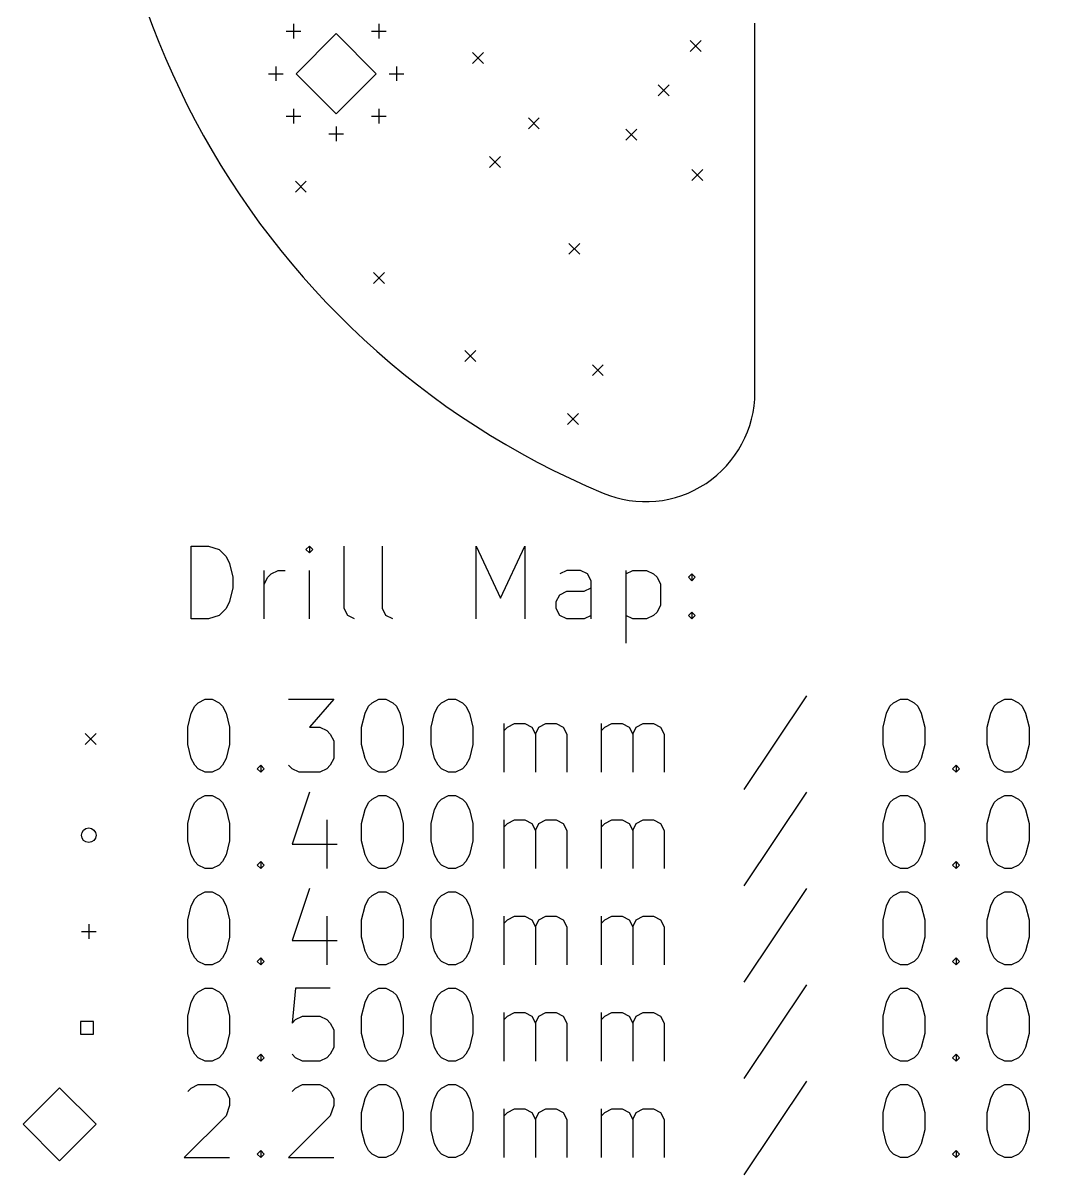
# Model space of a CAD drawing. Extents: x -2.1 to 52, y -17.2 to 45.
# Drawn here: x -2.1 to 25.84, y -16.93 to 14.64 of the extents above; entities that cross this region are included whole.
import ezdxf

# ---------------------------------------------------------------- set-up
doc = ezdxf.new("R2010")
doc.units = 0
doc.layers.add('BLACK', color=7, linetype='CONTINUOUS')

msp = doc.modelspace()

# ---------------------------------------------------------------- linework, layer by layer
at = {"layer": 'BLACK', "linetype": 'CONTINUOUS'}
for p, q in [((5.3118, 14.6167), (5.3118, 14.2167)), ((7.64525, 14.6167), (7.64525, 14.2167)), ((17.95, 4.52092), (17.95, 14.6382)), ((5.1118, 14.4167), (5.5118, 14.4167)), ((6.47853, 14.35), (5.37853, 13.25)), ((7.57853, 13.25), (6.47853, 14.35)), ((7.44525, 14.4167), (7.84525, 14.4167)), ((16.1783, 14.1553), (16.4783, 13.8553)), ((16.4783, 14.1553), (16.1783, 13.8553)), ((10.2147, 13.8332), (10.5147, 13.5332)), ((10.5147, 13.8332), (10.2147, 13.5332)), ((4.82853, 13.45), (4.82853, 13.05)), ((8.12853, 13.45), (8.12853, 13.05)), ((4.62853, 13.25), (5.02853, 13.25)), ((5.37853, 13.25), (6.47853, 12.15)), ((6.47853, 12.15), (7.57853, 13.25)), ((7.92853, 13.25), (8.32853, 13.25)), ((15.2966, 12.9418), (15.5966, 12.6418)), ((15.5966, 12.9418), (15.2966, 12.6418)), ((5.1118, 12.0833), (5.5118, 12.0833)), ((5.3118, 12.2833), (5.3118, 11.8833)), ((7.44525, 12.0833), (7.84525, 12.0833)), ((7.64525, 12.2833), (7.64525, 11.8833)), ((11.7434, 12.0434), (12.0434, 11.7434)), ((12.0434, 12.0434), (11.7434, 11.7434)), ((6.47853, 11.8), (6.47853, 11.4)), ((14.4149, 11.7283), (14.7149, 11.4283)), ((14.7149, 11.7283), (14.4149, 11.4283)), ((6.27853, 11.6), (6.67853, 11.6)), ((10.6827, 10.9827), (10.9827, 10.6827)), ((10.9827, 10.9827), (10.6827, 10.6827)), ((16.2211, 10.6214), (16.5211, 10.3214)), ((16.5211, 10.6214), (16.2211, 10.3214)), ((5.36064, 10.3065), (5.66064, 10.0065)), ((5.66064, 10.3065), (5.36064, 10.0065)), ((12.85, 8.6), (13.15, 8.3)), ((13.15, 8.6), (12.85, 8.3)), ((7.50076, 7.80076), (7.80076, 7.50076)), ((7.80076, 7.80076), (7.50076, 7.50076)), ((10.0065, 5.66064), (10.3065, 5.36064)), ((10.3065, 5.66064), (10.0065, 5.36064)), ((13.4972, 5.27537), (13.7972, 4.97537)), ((13.7972, 5.27537), (13.4972, 4.97537)), ((12.8162, 3.93886), (13.1162, 3.63886)), ((13.1162, 3.93886), (12.8162, 3.63886)), ((2.50777, -1.69394), (2.50777, 0.30606)), ((2.50777, 0.30606), (2.98396, 0.30606)), ((2.98396, 0.30606), (3.26967, 0.21082)), ((3.26967, 0.21082), (3.46015, 0.02035)), ((3.46015, 0.02035), (3.55539, -0.17013)), ((5.74586, 0.30606), (5.65062, 0.21082)), ((5.65062, 0.21082), (5.74586, 0.11558)), ((5.8411, 0.21082), (5.74586, 0.30606)), ((5.74586, 0.30606), (5.74586, 0.11558)), ((5.74586, 0.11558), (5.8411, 0.21082)), ((6.69824, -1.40822), (6.69824, 0.30606)), ((7.74586, -1.40822), (7.74586, 0.30606)), ((10.3173, -1.69394), (10.3173, 0.30606)), ((10.3173, 0.30606), (10.984, -1.12251)), ((10.984, -1.12251), (11.6506, 0.30606)), ((11.6506, 0.30606), (11.6506, -1.69394)), ((3.55539, -0.17013), (3.65062, -0.55108)), ((3.65062, -0.55108), (3.65062, -0.8368)), ((4.50777, -1.69394), (4.50777, -0.36061)), ((4.50777, -0.74156), (4.60301, -0.55108)), ((4.60301, -0.55108), (4.69824, -0.45584)), ((4.69824, -0.45584), (4.88872, -0.36061)), ((4.88872, -0.36061), (5.0792, -0.36061)), ((5.74586, -1.69394), (5.74586, -0.36061)), ((12.7935, -0.36061), (12.603, -0.45584)), ((13.1744, -0.36061), (12.7935, -0.36061)), ((13.3649, -0.45584), (13.1744, -0.36061)), ((13.4601, -0.64632), (13.3649, -0.45584)), ((14.4125, -0.36061), (14.4125, -2.36061)), ((14.4125, -0.45584), (14.603, -0.36061)), ((14.603, -0.36061), (14.984, -0.36061)), ((14.984, -0.36061), (15.1744, -0.45584)), ((15.1744, -0.45584), (15.2697, -0.55108)), ((15.2697, -0.55108), (15.3649, -0.74156)), ((16.1268, -0.55108), (16.2221, -0.45584)), ((16.2221, -0.64632), (16.1268, -0.55108)), ((16.2221, -0.45584), (16.3173, -0.55108)), ((16.2221, -0.45584), (16.2221, -0.64632)), ((16.3173, -0.55108), (16.2221, -0.64632)), ((3.65062, -0.8368), (3.55539, -1.21775)), ((12.603, -1.02727), (12.7935, -0.93203)), ((12.7935, -0.93203), (13.2697, -0.93203)), ((13.2697, -0.93203), (13.4601, -0.8368)), ((13.4601, -1.69394), (13.4601, -0.64632)), ((15.3649, -0.74156), (15.3649, -1.31299)), ((3.55539, -1.21775), (3.46015, -1.40822)), ((12.5078, -1.21775), (12.603, -1.02727)), ((12.5078, -1.40822), (12.5078, -1.21775)), ((3.46015, -1.40822), (3.26967, -1.5987)), ((6.79348, -1.5987), (6.69824, -1.40822)), ((7.8411, -1.5987), (7.74586, -1.40822)), ((12.603, -1.5987), (12.5078, -1.40822)), ((15.2697, -1.50346), (15.1744, -1.5987)), ((15.3649, -1.31299), (15.2697, -1.50346)), ((16.1268, -1.5987), (16.2221, -1.50346)), ((16.2221, -1.50346), (16.3173, -1.5987)), ((16.2221, -1.50346), (16.2221, -1.69394)), ((2.98396, -1.69394), (2.50777, -1.69394)), ((3.26967, -1.5987), (2.98396, -1.69394)), ((6.98396, -1.69394), (6.79348, -1.5987)), ((8.03158, -1.69394), (7.8411, -1.5987)), ((12.7935, -1.69394), (12.603, -1.5987)), ((13.2697, -1.69394), (12.7935, -1.69394)), ((13.4601, -1.5987), (13.2697, -1.69394)), ((14.603, -1.69394), (14.4125, -1.5987)), ((14.984, -1.69394), (14.603, -1.69394)), ((15.1744, -1.5987), (14.984, -1.69394)), ((16.2221, -1.69394), (16.1268, -1.5987)), ((16.3173, -1.5987), (16.2221, -1.69394)), ((2.50777, -4.27489), (2.60301, -4.08441)), ((2.60301, -4.08441), (2.69824, -3.98918)), ((2.69824, -3.98918), (2.88872, -3.89394)), ((2.88872, -3.89394), (3.0792, -3.89394)), ((3.0792, -3.89394), (3.26967, -3.98918)), ((3.26967, -3.98918), (3.36491, -4.08441)), ((3.36491, -4.08441), (3.46015, -4.27489)), ((5.17443, -3.89394), (6.41253, -3.89394)), ((6.41253, -3.89394), (5.74586, -4.65584)), ((7.26967, -4.27489), (7.36491, -4.08441)), ((7.36491, -4.08441), (7.46015, -3.98918)), ((7.46015, -3.98918), (7.65062, -3.89394)), ((7.65062, -3.89394), (7.8411, -3.89394)), ((7.8411, -3.89394), (8.03158, -3.98918)), ((8.03158, -3.98918), (8.12682, -4.08441)), ((8.12682, -4.08441), (8.22205, -4.27489)), ((9.17443, -4.27489), (9.26967, -4.08441)), ((9.26967, -4.08441), (9.36491, -3.98918)), ((9.36491, -3.98918), (9.55539, -3.89394)), ((9.55539, -3.89394), (9.74586, -3.89394)), ((9.74586, -3.89394), (9.93634, -3.98918)), ((9.93634, -3.98918), (10.0316, -4.08441)), ((10.0316, -4.08441), (10.1268, -4.27489)), ((19.3649, -3.7987), (17.6506, -6.37013)), ((21.5554, -4.27489), (21.6506, -4.08441)), ((21.6506, -4.08441), (21.7459, -3.98918)), ((21.7459, -3.98918), (21.9363, -3.89394)), ((21.9363, -3.89394), (22.1268, -3.89394)), ((22.1268, -3.89394), (22.3173, -3.98918)), ((22.3173, -3.98918), (22.4125, -4.08441)), ((22.4125, -4.08441), (22.5078, -4.27489)), ((24.4125, -4.27489), (24.5078, -4.08441)), ((24.5078, -4.08441), (24.603, -3.98918)), ((24.603, -3.98918), (24.7935, -3.89394)), ((24.7935, -3.89394), (24.984, -3.89394)), ((24.984, -3.89394), (25.1744, -3.98918)), ((25.1744, -3.98918), (25.2697, -4.08441)), ((25.2697, -4.08441), (25.3649, -4.27489)), ((2.41253, -4.65584), (2.50777, -4.27489)), ((3.46015, -4.27489), (3.55539, -4.65584)), ((7.17443, -4.65584), (7.26967, -4.27489)), ((8.22205, -4.27489), (8.31729, -4.65584)), ((9.0792, -4.65584), (9.17443, -4.27489)), ((10.1268, -4.27489), (10.2221, -4.65584)), ((21.4602, -4.65584), (21.5554, -4.27489)), ((22.5078, -4.27489), (22.603, -4.65584)), ((24.3173, -4.65584), (24.4125, -4.27489)), ((25.3649, -4.27489), (25.4602, -4.65584)), ((2.41253, -5.13203), (2.41253, -4.65584)), ((3.55539, -4.65584), (3.55539, -5.13203)), ((5.74586, -4.65584), (6.03158, -4.65584)), ((6.03158, -4.65584), (6.22205, -4.75108)), ((7.17443, -5.13203), (7.17443, -4.65584)), ((8.31729, -4.65584), (8.31729, -5.13203)), ((9.0792, -5.13203), (9.0792, -4.65584)), ((10.2221, -4.65584), (10.2221, -5.13203)), ((11.0792, -5.89394), (11.0792, -4.5606)), ((11.0792, -4.75108), (11.1744, -4.65584)), ((11.1744, -4.65584), (11.3649, -4.5606)), ((11.3649, -4.5606), (11.6506, -4.5606)), ((11.6506, -4.5606), (11.8411, -4.65584)), ((11.8411, -4.65584), (11.9363, -4.84632)), ((11.9363, -4.84632), (12.0316, -4.65584)), ((12.0316, -4.65584), (12.2221, -4.5606)), ((12.2221, -4.5606), (12.5078, -4.5606)), ((12.5078, -4.5606), (12.6982, -4.65584)), ((12.6982, -4.65584), (12.7935, -4.84632)), ((13.7459, -5.89394), (13.7459, -4.5606)), ((13.7459, -4.75108), (13.8411, -4.65584)), ((13.8411, -4.65584), (14.0316, -4.5606)), ((14.0316, -4.5606), (14.3173, -4.5606)), ((14.3173, -4.5606), (14.5078, -4.65584)), ((14.5078, -4.65584), (14.603, -4.84632)), ((14.603, -4.84632), (14.6982, -4.65584)), ((14.6982, -4.65584), (14.8887, -4.5606)), ((14.8887, -4.5606), (15.1744, -4.5606)), ((15.1744, -4.5606), (15.3649, -4.65584)), ((15.3649, -4.65584), (15.4601, -4.84632)), ((21.4602, -5.13203), (21.4602, -4.65584)), ((22.603, -4.65584), (22.603, -5.13203)), ((24.3173, -5.13203), (24.3173, -4.65584)), ((25.4602, -4.65584), (25.4602, -5.13203)), ((-0.4, -4.8291), (-0.1, -5.1291)), ((-0.1, -4.8291), (-0.4, -5.1291)), ((6.22205, -4.75108), (6.31729, -4.84632)), ((6.31729, -4.84632), (6.41253, -5.0368)), ((6.41253, -5.0368), (6.41253, -5.51299)), ((11.9363, -4.84632), (11.9363, -5.89394)), ((12.7935, -4.84632), (12.7935, -5.89394)), ((14.603, -4.84632), (14.603, -5.89394)), ((15.4601, -4.84632), (15.4601, -5.89394)), ((2.50777, -5.51299), (2.41253, -5.13203)), ((3.55539, -5.13203), (3.46015, -5.51299)), ((7.26967, -5.51299), (7.17443, -5.13203)), ((8.31729, -5.13203), (8.22205, -5.51299)), ((9.17443, -5.51299), (9.0792, -5.13203)), ((10.2221, -5.13203), (10.1268, -5.51299)), ((21.5554, -5.51299), (21.4602, -5.13203)), ((22.603, -5.13203), (22.5078, -5.51299)), ((24.4125, -5.51299), (24.3173, -5.13203)), ((25.4602, -5.13203), (25.3649, -5.51299)), ((2.60301, -5.70346), (2.50777, -5.51299)), ((3.46015, -5.51299), (3.36491, -5.70346)), ((6.41253, -5.51299), (6.31729, -5.70346)), ((7.36491, -5.70346), (7.26967, -5.51299)), ((8.22205, -5.51299), (8.12682, -5.70346)), ((9.26967, -5.70346), (9.17443, -5.51299)), ((10.1268, -5.51299), (10.0316, -5.70346)), ((21.6506, -5.70346), (21.5554, -5.51299)), ((22.5078, -5.51299), (22.4125, -5.70346)), ((24.5078, -5.70346), (24.4125, -5.51299)), ((25.3649, -5.51299), (25.2697, -5.70346)), ((2.69824, -5.7987), (2.60301, -5.70346)), ((2.88872, -5.89394), (2.69824, -5.7987)), ((3.0792, -5.89394), (2.88872, -5.89394)), ((3.26967, -5.7987), (3.0792, -5.89394)), ((3.36491, -5.70346), (3.26967, -5.7987)), ((4.31729, -5.7987), (4.41253, -5.70346)), ((4.41253, -5.89394), (4.31729, -5.7987)), ((4.41253, -5.70346), (4.50777, -5.7987)), ((4.41253, -5.70346), (4.41253, -5.89394)), ((4.50777, -5.7987), (4.41253, -5.89394)), ((5.26967, -5.7987), (5.17443, -5.70346)), ((5.46015, -5.89394), (5.26967, -5.7987)), ((6.03158, -5.89394), (5.46015, -5.89394)), ((6.22205, -5.7987), (6.03158, -5.89394)), ((6.31729, -5.70346), (6.22205, -5.7987)), ((7.46015, -5.7987), (7.36491, -5.70346)), ((7.65062, -5.89394), (7.46015, -5.7987)), ((7.8411, -5.89394), (7.65062, -5.89394)), ((8.03158, -5.7987), (7.8411, -5.89394)), ((8.12682, -5.70346), (8.03158, -5.7987)), ((9.36491, -5.7987), (9.26967, -5.70346)), ((9.55539, -5.89394), (9.36491, -5.7987)), ((9.74586, -5.89394), (9.55539, -5.89394)), ((9.93634, -5.7987), (9.74586, -5.89394)), ((10.0316, -5.70346), (9.93634, -5.7987)), ((21.7459, -5.7987), (21.6506, -5.70346)), ((21.9363, -5.89394), (21.7459, -5.7987)), ((22.1268, -5.89394), (21.9363, -5.89394)), ((22.3173, -5.7987), (22.1268, -5.89394)), ((22.4125, -5.70346), (22.3173, -5.7987)), ((23.3649, -5.7987), (23.4602, -5.70346)), ((23.4602, -5.89394), (23.3649, -5.7987)), ((23.4602, -5.70346), (23.5554, -5.7987)), ((23.4602, -5.70346), (23.4602, -5.89394)), ((23.5554, -5.7987), (23.4602, -5.89394)), ((24.603, -5.7987), (24.5078, -5.70346)), ((24.7935, -5.89394), (24.603, -5.7987)), ((24.984, -5.89394), (24.7935, -5.89394)), ((25.1744, -5.7987), (24.984, -5.89394)), ((25.2697, -5.70346), (25.1744, -5.7987)), ((2.60301, -6.72441), (2.69824, -6.62918)), ((2.69824, -6.62918), (2.88872, -6.53394)), ((2.88872, -6.53394), (3.0792, -6.53394)), ((3.0792, -6.53394), (3.26967, -6.62918)), ((3.26967, -6.62918), (3.36491, -6.72441)), ((5.74586, -6.4387), (5.26967, -7.86727)), ((7.36491, -6.72441), (7.46015, -6.62918)), ((7.46015, -6.62918), (7.65062, -6.53394)), ((7.65062, -6.53394), (7.8411, -6.53394)), ((7.8411, -6.53394), (8.03158, -6.62918)), ((8.03158, -6.62918), (8.12682, -6.72441)), ((9.26967, -6.72441), (9.36491, -6.62918)), ((9.36491, -6.62918), (9.55539, -6.53394)), ((9.55539, -6.53394), (9.74586, -6.53394)), ((9.74586, -6.53394), (9.93634, -6.62918)), ((9.93634, -6.62918), (10.0316, -6.72441)), ((19.3649, -6.4387), (17.6506, -9.01013)), ((21.6506, -6.72441), (21.7459, -6.62918)), ((21.7459, -6.62918), (21.9363, -6.53394)), ((21.9363, -6.53394), (22.1268, -6.53394)), ((22.1268, -6.53394), (22.3173, -6.62918)), ((22.3173, -6.62918), (22.4125, -6.72441)), ((24.5078, -6.72441), (24.603, -6.62918)), ((24.603, -6.62918), (24.7935, -6.53394)), ((24.7935, -6.53394), (24.984, -6.53394)), ((24.984, -6.53394), (25.1744, -6.62918)), ((25.1744, -6.62918), (25.2697, -6.72441)), ((2.41253, -7.29584), (2.50777, -6.91489)), ((2.50777, -6.91489), (2.60301, -6.72441)), ((3.36491, -6.72441), (3.46015, -6.91489)), ((3.46015, -6.91489), (3.55539, -7.29584)), ((7.17443, -7.29584), (7.26967, -6.91489)), ((7.26967, -6.91489), (7.36491, -6.72441)), ((8.12682, -6.72441), (8.22205, -6.91489)), ((8.22205, -6.91489), (8.31729, -7.29584)), ((9.0792, -7.29584), (9.17443, -6.91489)), ((9.17443, -6.91489), (9.26967, -6.72441)), ((10.0316, -6.72441), (10.1268, -6.91489)), ((10.1268, -6.91489), (10.2221, -7.29584)), ((21.4602, -7.29584), (21.5554, -6.91489)), ((21.5554, -6.91489), (21.6506, -6.72441)), ((22.4125, -6.72441), (22.5078, -6.91489)), ((22.5078, -6.91489), (22.603, -7.29584)), ((24.3173, -7.29584), (24.4125, -6.91489)), ((24.4125, -6.91489), (24.5078, -6.72441)), ((25.2697, -6.72441), (25.3649, -6.91489)), ((25.3649, -6.91489), (25.4602, -7.29584)), ((6.22205, -7.2006), (6.22205, -8.53394)), ((11.0792, -8.53394), (11.0792, -7.2006)), ((11.1744, -7.29584), (11.3649, -7.2006)), ((11.3649, -7.2006), (11.6506, -7.2006)), ((11.6506, -7.2006), (11.8411, -7.29584)), ((12.0316, -7.29584), (12.2221, -7.2006)), ((12.2221, -7.2006), (12.5078, -7.2006)), ((12.5078, -7.2006), (12.6982, -7.29584)), ((13.7459, -8.53394), (13.7459, -7.2006)), ((13.8411, -7.29584), (14.0316, -7.2006)), ((14.0316, -7.2006), (14.3173, -7.2006)), ((14.3173, -7.2006), (14.5078, -7.29584)), ((14.6982, -7.29584), (14.8887, -7.2006)), ((14.8887, -7.2006), (15.1744, -7.2006)), ((15.1744, -7.2006), (15.3649, -7.29584)), ((2.41253, -7.77203), (2.41253, -7.29584)), ((3.55539, -7.29584), (3.55539, -7.77203)), ((7.17443, -7.77203), (7.17443, -7.29584)), ((8.31729, -7.29584), (8.31729, -7.77203)), ((9.0792, -7.77203), (9.0792, -7.29584)), ((10.2221, -7.29584), (10.2221, -7.77203)), ((11.0792, -7.39108), (11.1744, -7.29584)), ((11.8411, -7.29584), (11.9363, -7.48632)), ((11.9363, -7.48632), (12.0316, -7.29584)), ((11.9363, -7.48632), (11.9363, -8.53394)), ((12.6982, -7.29584), (12.7935, -7.48632)), ((12.7935, -7.48632), (12.7935, -8.53394)), ((13.7459, -7.39108), (13.8411, -7.29584)), ((14.5078, -7.29584), (14.603, -7.48632)), ((14.603, -7.48632), (14.6982, -7.29584)), ((14.603, -7.48632), (14.603, -8.53394)), ((15.3649, -7.29584), (15.4601, -7.48632)), ((15.4601, -7.48632), (15.4601, -8.53394)), ((21.4602, -7.77203), (21.4602, -7.29584)), ((22.603, -7.29584), (22.603, -7.77203)), ((24.3173, -7.77203), (24.3173, -7.29584)), ((25.4602, -7.29584), (25.4602, -7.77203)), ((2.50777, -8.15299), (2.41253, -7.77203)), ((3.55539, -7.77203), (3.46015, -8.15299)), ((5.26967, -7.86727), (6.50777, -7.86727)), ((7.26967, -8.15299), (7.17443, -7.77203)), ((8.31729, -7.77203), (8.22205, -8.15299)), ((9.17443, -8.15299), (9.0792, -7.77203)), ((10.2221, -7.77203), (10.1268, -8.15299)), ((21.5554, -8.15299), (21.4602, -7.77203)), ((22.603, -7.77203), (22.5078, -8.15299)), ((24.4125, -8.15299), (24.3173, -7.77203)), ((25.4602, -7.77203), (25.3649, -8.15299)), ((2.60301, -8.34346), (2.50777, -8.15299)), ((3.46015, -8.15299), (3.36491, -8.34346)), ((7.36491, -8.34346), (7.26967, -8.15299)), ((8.22205, -8.15299), (8.12682, -8.34346)), ((9.26967, -8.34346), (9.17443, -8.15299)), ((10.1268, -8.15299), (10.0316, -8.34346)), ((21.6506, -8.34346), (21.5554, -8.15299)), ((22.5078, -8.15299), (22.4125, -8.34346)), ((24.5078, -8.34346), (24.4125, -8.15299)), ((25.3649, -8.15299), (25.2697, -8.34346)), ((2.69824, -8.4387), (2.60301, -8.34346)), ((2.88872, -8.53394), (2.69824, -8.4387)), ((3.26967, -8.4387), (3.0792, -8.53394)), ((3.36491, -8.34346), (3.26967, -8.4387)), ((4.31729, -8.4387), (4.41253, -8.34346)), ((4.41253, -8.53394), (4.31729, -8.4387)), ((4.41253, -8.34346), (4.50777, -8.4387)), ((4.41253, -8.34346), (4.41253, -8.53394)), ((4.50777, -8.4387), (4.41253, -8.53394)), ((7.46015, -8.4387), (7.36491, -8.34346)), ((7.65062, -8.53394), (7.46015, -8.4387)), ((8.03158, -8.4387), (7.8411, -8.53394)), ((8.12682, -8.34346), (8.03158, -8.4387)), ((9.36491, -8.4387), (9.26967, -8.34346)), ((9.55539, -8.53394), (9.36491, -8.4387)), ((9.93634, -8.4387), (9.74586, -8.53394)), ((10.0316, -8.34346), (9.93634, -8.4387)), ((21.7459, -8.4387), (21.6506, -8.34346)), ((21.9363, -8.53394), (21.7459, -8.4387)), ((22.3173, -8.4387), (22.1268, -8.53394)), ((22.4125, -8.34346), (22.3173, -8.4387)), ((23.3649, -8.4387), (23.4602, -8.34346)), ((23.4602, -8.53394), (23.3649, -8.4387)), ((23.4602, -8.34346), (23.5554, -8.4387)), ((23.4602, -8.34346), (23.4602, -8.53394)), ((23.5554, -8.4387), (23.4602, -8.53394)), ((24.603, -8.4387), (24.5078, -8.34346)), ((24.7935, -8.53394), (24.603, -8.4387)), ((25.1744, -8.4387), (24.984, -8.53394)), ((25.2697, -8.34346), (25.1744, -8.4387)), ((3.0792, -8.53394), (2.88872, -8.53394)), ((7.8411, -8.53394), (7.65062, -8.53394)), ((9.74586, -8.53394), (9.55539, -8.53394)), ((22.1268, -8.53394), (21.9363, -8.53394)), ((24.984, -8.53394), (24.7935, -8.53394)), ((5.74586, -9.0787), (5.26967, -10.5073)), ((19.3649, -9.0787), (17.6506, -11.6501)), ((2.50777, -9.55489), (2.60301, -9.36441)), ((2.60301, -9.36441), (2.69824, -9.26918)), ((2.69824, -9.26918), (2.88872, -9.17394)), ((2.88872, -9.17394), (3.0792, -9.17394)), ((3.0792, -9.17394), (3.26967, -9.26918)), ((3.26967, -9.26918), (3.36491, -9.36441)), ((3.36491, -9.36441), (3.46015, -9.55489)), ((7.26967, -9.55489), (7.36491, -9.36441)), ((7.36491, -9.36441), (7.46015, -9.26918)), ((7.46015, -9.26918), (7.65062, -9.17394)), ((7.65062, -9.17394), (7.8411, -9.17394)), ((7.8411, -9.17394), (8.03158, -9.26918)), ((8.03158, -9.26918), (8.12682, -9.36441)), ((8.12682, -9.36441), (8.22205, -9.55489)), ((9.17443, -9.55489), (9.26967, -9.36441)), ((9.26967, -9.36441), (9.36491, -9.26918)), ((9.36491, -9.26918), (9.55539, -9.17394)), ((9.55539, -9.17394), (9.74586, -9.17394)), ((9.74586, -9.17394), (9.93634, -9.26918)), ((9.93634, -9.26918), (10.0316, -9.36441)), ((10.0316, -9.36441), (10.1268, -9.55489)), ((21.5554, -9.55489), (21.6506, -9.36441)), ((21.6506, -9.36441), (21.7459, -9.26918)), ((21.7459, -9.26918), (21.9363, -9.17394)), ((21.9363, -9.17394), (22.1268, -9.17394)), ((22.1268, -9.17394), (22.3173, -9.26918)), ((22.3173, -9.26918), (22.4125, -9.36441)), ((22.4125, -9.36441), (22.5078, -9.55489)), ((24.4125, -9.55489), (24.5078, -9.36441)), ((24.5078, -9.36441), (24.603, -9.26918)), ((24.603, -9.26918), (24.7935, -9.17394)), ((24.7935, -9.17394), (24.984, -9.17394)), ((24.984, -9.17394), (25.1744, -9.26918)), ((25.1744, -9.26918), (25.2697, -9.36441)), ((25.2697, -9.36441), (25.3649, -9.55489)), ((2.41253, -9.93584), (2.50777, -9.55489)), ((3.46015, -9.55489), (3.55539, -9.93584)), ((7.17443, -9.93584), (7.26967, -9.55489)), ((8.22205, -9.55489), (8.31729, -9.93584)), ((9.0792, -9.93584), (9.17443, -9.55489)), ((10.1268, -9.55489), (10.2221, -9.93584)), ((21.4602, -9.93584), (21.5554, -9.55489)), ((22.5078, -9.55489), (22.603, -9.93584)), ((24.3173, -9.93584), (24.4125, -9.55489)), ((25.3649, -9.55489), (25.4602, -9.93584)), ((-0.3, -10.0591), (-0.3, -10.4591)), ((2.41253, -10.412), (2.41253, -9.93584)), ((3.55539, -9.93584), (3.55539, -10.412)), ((6.22205, -9.84061), (6.22205, -11.1739)), ((7.17443, -10.412), (7.17443, -9.93584)), ((8.31729, -9.93584), (8.31729, -10.412)), ((9.0792, -10.412), (9.0792, -9.93584)), ((10.2221, -9.93584), (10.2221, -10.412)), ((11.0792, -11.1739), (11.0792, -9.84061)), ((11.0792, -10.0311), (11.1744, -9.93584)), ((11.1744, -9.93584), (11.3649, -9.84061)), ((11.3649, -9.84061), (11.6506, -9.84061)), ((11.6506, -9.84061), (11.8411, -9.93584)), ((11.8411, -9.93584), (11.9363, -10.1263)), ((11.9363, -10.1263), (12.0316, -9.93584)), ((12.0316, -9.93584), (12.2221, -9.84061)), ((12.2221, -9.84061), (12.5078, -9.84061)), ((12.5078, -9.84061), (12.6982, -9.93584)), ((12.6982, -9.93584), (12.7935, -10.1263)), ((13.7459, -11.1739), (13.7459, -9.84061)), ((13.7459, -10.0311), (13.8411, -9.93584)), ((13.8411, -9.93584), (14.0316, -9.84061)), ((14.0316, -9.84061), (14.3173, -9.84061)), ((14.3173, -9.84061), (14.5078, -9.93584)), ((14.5078, -9.93584), (14.603, -10.1263)), ((14.603, -10.1263), (14.6982, -9.93584)), ((14.6982, -9.93584), (14.8887, -9.84061)), ((14.8887, -9.84061), (15.1744, -9.84061)), ((15.1744, -9.84061), (15.3649, -9.93584)), ((15.3649, -9.93584), (15.4601, -10.1263)), ((21.4602, -10.412), (21.4602, -9.93584)), ((22.603, -9.93584), (22.603, -10.412)), ((24.3173, -10.412), (24.3173, -9.93584)), ((25.4602, -9.93584), (25.4602, -10.412)), ((-0.5, -10.2591), (-0.1, -10.2591)), ((2.50777, -10.793), (2.41253, -10.412)), ((3.55539, -10.412), (3.46015, -10.793)), ((7.26967, -10.793), (7.17443, -10.412)), ((8.31729, -10.412), (8.22205, -10.793)), ((9.17443, -10.793), (9.0792, -10.412)), ((10.2221, -10.412), (10.1268, -10.793)), ((11.9363, -10.1263), (11.9363, -11.1739)), ((12.7935, -10.1263), (12.7935, -11.1739)), ((14.603, -10.1263), (14.603, -11.1739)), ((15.4601, -10.1263), (15.4601, -11.1739)), ((21.5554, -10.793), (21.4602, -10.412)), ((22.603, -10.412), (22.5078, -10.793)), ((24.4125, -10.793), (24.3173, -10.412)), ((25.4602, -10.412), (25.3649, -10.793)), ((5.26967, -10.5073), (6.50777, -10.5073)), ((2.60301, -10.9835), (2.50777, -10.793)), ((2.69824, -11.0787), (2.60301, -10.9835)), ((3.36491, -10.9835), (3.26967, -11.0787)), ((3.46015, -10.793), (3.36491, -10.9835)), ((4.31729, -11.0787), (4.41253, -10.9835)), ((4.41253, -10.9835), (4.50777, -11.0787)), ((4.41253, -10.9835), (4.41253, -11.1739)), ((7.36491, -10.9835), (7.26967, -10.793)), ((7.46015, -11.0787), (7.36491, -10.9835)), ((8.12682, -10.9835), (8.03158, -11.0787)), ((8.22205, -10.793), (8.12682, -10.9835)), ((9.26967, -10.9835), (9.17443, -10.793)), ((9.36491, -11.0787), (9.26967, -10.9835)), ((10.0316, -10.9835), (9.93634, -11.0787)), ((10.1268, -10.793), (10.0316, -10.9835)), ((21.6506, -10.9835), (21.5554, -10.793)), ((21.7459, -11.0787), (21.6506, -10.9835)), ((22.4125, -10.9835), (22.3173, -11.0787)), ((22.5078, -10.793), (22.4125, -10.9835)), ((23.3649, -11.0787), (23.4602, -10.9835)), ((23.4602, -10.9835), (23.5554, -11.0787)), ((23.4602, -10.9835), (23.4602, -11.1739)), ((24.5078, -10.9835), (24.4125, -10.793)), ((24.603, -11.0787), (24.5078, -10.9835)), ((25.2697, -10.9835), (25.1744, -11.0787)), ((25.3649, -10.793), (25.2697, -10.9835)), ((2.88872, -11.1739), (2.69824, -11.0787)), ((3.0792, -11.1739), (2.88872, -11.1739)), ((3.26967, -11.0787), (3.0792, -11.1739)), ((4.41253, -11.1739), (4.31729, -11.0787)), ((4.50777, -11.0787), (4.41253, -11.1739)), ((7.65062, -11.1739), (7.46015, -11.0787)), ((7.8411, -11.1739), (7.65062, -11.1739)), ((8.03158, -11.0787), (7.8411, -11.1739)), ((9.55539, -11.1739), (9.36491, -11.0787)), ((9.74586, -11.1739), (9.55539, -11.1739)), ((9.93634, -11.0787), (9.74586, -11.1739)), ((21.9363, -11.1739), (21.7459, -11.0787)), ((22.1268, -11.1739), (21.9363, -11.1739)), ((22.3173, -11.0787), (22.1268, -11.1739)), ((23.4602, -11.1739), (23.3649, -11.0787)), ((23.5554, -11.0787), (23.4602, -11.1739)), ((24.7935, -11.1739), (24.603, -11.0787)), ((24.984, -11.1739), (24.7935, -11.1739)), ((25.1744, -11.0787), (24.984, -11.1739)), ((2.60301, -12.0044), (2.69824, -11.9092)), ((2.69824, -11.9092), (2.88872, -11.8139)), ((2.88872, -11.8139), (3.0792, -11.8139)), ((3.0792, -11.8139), (3.26967, -11.9092)), ((3.26967, -11.9092), (3.36491, -12.0044)), ((5.36491, -11.8139), (5.26967, -12.7663)), ((6.31729, -11.8139), (5.36491, -11.8139)), ((7.36491, -12.0044), (7.46015, -11.9092)), ((7.46015, -11.9092), (7.65062, -11.8139)), ((7.65062, -11.8139), (7.8411, -11.8139)), ((7.8411, -11.8139), (8.03158, -11.9092)), ((8.03158, -11.9092), (8.12682, -12.0044)), ((9.26967, -12.0044), (9.36491, -11.9092)), ((9.36491, -11.9092), (9.55539, -11.8139)), ((9.55539, -11.8139), (9.74586, -11.8139)), ((9.74586, -11.8139), (9.93634, -11.9092)), ((9.93634, -11.9092), (10.0316, -12.0044)), ((19.3649, -11.7187), (17.6506, -14.2901)), ((21.6506, -12.0044), (21.7459, -11.9092)), ((21.7459, -11.9092), (21.9363, -11.8139)), ((21.9363, -11.8139), (22.1268, -11.8139)), ((22.1268, -11.8139), (22.3173, -11.9092)), ((22.3173, -11.9092), (22.4125, -12.0044)), ((24.5078, -12.0044), (24.603, -11.9092)), ((24.603, -11.9092), (24.7935, -11.8139)), ((24.7935, -11.8139), (24.984, -11.8139)), ((24.984, -11.8139), (25.1744, -11.9092)), ((25.1744, -11.9092), (25.2697, -12.0044)), ((2.41253, -12.5758), (2.50777, -12.1949)), ((2.50777, -12.1949), (2.60301, -12.0044)), ((3.36491, -12.0044), (3.46015, -12.1949)), ((3.46015, -12.1949), (3.55539, -12.5758)), ((7.17443, -12.5758), (7.26967, -12.1949)), ((7.26967, -12.1949), (7.36491, -12.0044)), ((8.12682, -12.0044), (8.22205, -12.1949)), ((8.22205, -12.1949), (8.31729, -12.5758)), ((9.0792, -12.5758), (9.17443, -12.1949)), ((9.17443, -12.1949), (9.26967, -12.0044)), ((10.0316, -12.0044), (10.1268, -12.1949)), ((10.1268, -12.1949), (10.2221, -12.5758)), ((21.4602, -12.5758), (21.5554, -12.1949)), ((21.5554, -12.1949), (21.6506, -12.0044)), ((22.4125, -12.0044), (22.5078, -12.1949)), ((22.5078, -12.1949), (22.603, -12.5758)), ((24.3173, -12.5758), (24.4125, -12.1949)), ((24.4125, -12.1949), (24.5078, -12.0044)), ((25.2697, -12.0044), (25.3649, -12.1949)), ((25.3649, -12.1949), (25.4602, -12.5758)), ((2.41253, -13.052), (2.41253, -12.5758)), ((3.55539, -12.5758), (3.55539, -13.052)), ((5.36491, -12.6711), (5.55539, -12.5758)), ((5.55539, -12.5758), (6.03158, -12.5758)), ((6.03158, -12.5758), (6.22205, -12.6711)), ((7.17443, -13.052), (7.17443, -12.5758)), ((8.31729, -12.5758), (8.31729, -13.052)), ((9.0792, -13.052), (9.0792, -12.5758)), ((10.2221, -12.5758), (10.2221, -13.052)), ((11.0792, -13.8139), (11.0792, -12.4806)), ((11.0792, -12.6711), (11.1744, -12.5758)), ((11.1744, -12.5758), (11.3649, -12.4806)), ((11.3649, -12.4806), (11.6506, -12.4806)), ((11.6506, -12.4806), (11.8411, -12.5758)), ((11.8411, -12.5758), (11.9363, -12.7663)), ((11.9363, -12.7663), (12.0316, -12.5758)), ((12.0316, -12.5758), (12.2221, -12.4806)), ((12.2221, -12.4806), (12.5078, -12.4806)), ((12.5078, -12.4806), (12.6982, -12.5758)), ((12.6982, -12.5758), (12.7935, -12.7663)), ((13.7459, -13.8139), (13.7459, -12.4806)), ((13.7459, -12.6711), (13.8411, -12.5758)), ((13.8411, -12.5758), (14.0316, -12.4806)), ((14.0316, -12.4806), (14.3173, -12.4806)), ((14.3173, -12.4806), (14.5078, -12.5758)), ((14.5078, -12.5758), (14.603, -12.7663)), ((14.603, -12.7663), (14.6982, -12.5758)), ((14.6982, -12.5758), (14.8887, -12.4806)), ((14.8887, -12.4806), (15.1744, -12.4806)), ((15.1744, -12.4806), (15.3649, -12.5758)), ((15.3649, -12.5758), (15.4601, -12.7663)), ((21.4602, -13.052), (21.4602, -12.5758)), ((22.603, -12.5758), (22.603, -13.052)), ((24.3173, -13.052), (24.3173, -12.5758)), ((25.4602, -12.5758), (25.4602, -13.052)), ((-0.17322, -12.7223), (-0.52678, -12.7223)), ((-0.52678, -12.7223), (-0.52678, -13.0759)), ((-0.17322, -13.0759), (-0.17322, -12.7223)), ((5.26967, -12.7663), (5.36491, -12.6711)), ((6.22205, -12.6711), (6.31729, -12.7663)), ((6.31729, -12.7663), (6.41253, -12.9568)), ((11.9363, -12.7663), (11.9363, -13.8139)), ((12.7935, -12.7663), (12.7935, -13.8139)), ((14.603, -12.7663), (14.603, -13.8139)), ((15.4601, -12.7663), (15.4601, -13.8139)), ((-0.52678, -13.0759), (-0.17322, -13.0759)), ((2.50777, -13.433), (2.41253, -13.052)), ((3.55539, -13.052), (3.46015, -13.433)), ((6.41253, -12.9568), (6.41253, -13.433)), ((7.26967, -13.433), (7.17443, -13.052)), ((8.31729, -13.052), (8.22205, -13.433)), ((9.17443, -13.433), (9.0792, -13.052)), ((10.2221, -13.052), (10.1268, -13.433)), ((21.5554, -13.433), (21.4602, -13.052)), ((22.603, -13.052), (22.5078, -13.433)), ((24.4125, -13.433), (24.3173, -13.052)), ((25.4602, -13.052), (25.3649, -13.433)), ((2.60301, -13.6235), (2.50777, -13.433)), ((3.46015, -13.433), (3.36491, -13.6235)), ((6.41253, -13.433), (6.31729, -13.6235)), ((7.36491, -13.6235), (7.26967, -13.433)), ((8.22205, -13.433), (8.12682, -13.6235)), ((9.26967, -13.6235), (9.17443, -13.433)), ((10.1268, -13.433), (10.0316, -13.6235)), ((21.6506, -13.6235), (21.5554, -13.433)), ((22.5078, -13.433), (22.4125, -13.6235)), ((24.5078, -13.6235), (24.4125, -13.433)), ((25.3649, -13.433), (25.2697, -13.6235)), ((2.69824, -13.7187), (2.60301, -13.6235)), ((2.88872, -13.8139), (2.69824, -13.7187)), ((3.0792, -13.8139), (2.88872, -13.8139)), ((3.26967, -13.7187), (3.0792, -13.8139)), ((3.36491, -13.6235), (3.26967, -13.7187)), ((4.31729, -13.7187), (4.41253, -13.6235)), ((4.41253, -13.8139), (4.31729, -13.7187)), ((4.41253, -13.6235), (4.50777, -13.7187)), ((4.41253, -13.6235), (4.41253, -13.8139)), ((4.50777, -13.7187), (4.41253, -13.8139)), ((5.36491, -13.7187), (5.26967, -13.6235)), ((5.55539, -13.8139), (5.36491, -13.7187)), ((6.03158, -13.8139), (5.55539, -13.8139)), ((6.22205, -13.7187), (6.03158, -13.8139)), ((6.31729, -13.6235), (6.22205, -13.7187)), ((7.46015, -13.7187), (7.36491, -13.6235)), ((7.65062, -13.8139), (7.46015, -13.7187)), ((7.8411, -13.8139), (7.65062, -13.8139)), ((8.03158, -13.7187), (7.8411, -13.8139)), ((8.12682, -13.6235), (8.03158, -13.7187)), ((9.36491, -13.7187), (9.26967, -13.6235)), ((9.55539, -13.8139), (9.36491, -13.7187)), ((9.74586, -13.8139), (9.55539, -13.8139)), ((9.93634, -13.7187), (9.74586, -13.8139)), ((10.0316, -13.6235), (9.93634, -13.7187)), ((21.7459, -13.7187), (21.6506, -13.6235)), ((21.9363, -13.8139), (21.7459, -13.7187)), ((22.1268, -13.8139), (21.9363, -13.8139)), ((22.3173, -13.7187), (22.1268, -13.8139)), ((22.4125, -13.6235), (22.3173, -13.7187)), ((23.3649, -13.7187), (23.4602, -13.6235)), ((23.4602, -13.8139), (23.3649, -13.7187)), ((23.4602, -13.6235), (23.5554, -13.7187)), ((23.4602, -13.6235), (23.4602, -13.8139)), ((23.5554, -13.7187), (23.4602, -13.8139)), ((24.603, -13.7187), (24.5078, -13.6235)), ((24.7935, -13.8139), (24.603, -13.7187)), ((24.984, -13.8139), (24.7935, -13.8139)), ((25.1744, -13.7187), (24.984, -13.8139)), ((25.2697, -13.6235), (25.1744, -13.7187)), ((2.50777, -14.5492), (2.69824, -14.4539)), ((2.69824, -14.4539), (3.17443, -14.4539)), ((3.17443, -14.4539), (3.36491, -14.5492)), ((5.36491, -14.5492), (5.55539, -14.4539)), ((5.55539, -14.4539), (6.03158, -14.4539)), ((6.03158, -14.4539), (6.22205, -14.5492)), ((7.46015, -14.5492), (7.65062, -14.4539)), ((7.65062, -14.4539), (7.8411, -14.4539)), ((7.8411, -14.4539), (8.03158, -14.5492)), ((9.36491, -14.5492), (9.55539, -14.4539)), ((9.55539, -14.4539), (9.74586, -14.4539)), ((9.74586, -14.4539), (9.93634, -14.5492)), ((19.3649, -14.3587), (17.6506, -16.9301)), ((21.7459, -14.5492), (21.9363, -14.4539)), ((21.9363, -14.4539), (22.1268, -14.4539)), ((22.1268, -14.4539), (22.3173, -14.5492)), ((24.603, -14.5492), (24.7935, -14.4539)), ((24.7935, -14.4539), (24.984, -14.4539)), ((24.984, -14.4539), (25.1744, -14.5492)), ((-1.1, -14.5391), (-2.1, -15.5391)), ((-0.1, -15.5391), (-1.1, -14.5391)), ((2.41253, -14.6444), (2.50777, -14.5492)), ((3.36491, -14.5492), (3.46015, -14.6444)), ((3.46015, -14.6444), (3.55539, -14.8349)), ((3.55539, -14.8349), (3.55539, -15.0254)), ((5.26967, -14.6444), (5.36491, -14.5492)), ((6.22205, -14.5492), (6.31729, -14.6444)), ((6.31729, -14.6444), (6.41253, -14.8349)), ((6.41253, -14.8349), (6.41253, -15.0254)), ((7.17443, -15.2158), (7.26967, -14.8349)), ((7.26967, -14.8349), (7.36491, -14.6444)), ((7.36491, -14.6444), (7.46015, -14.5492)), ((8.03158, -14.5492), (8.12682, -14.6444)), ((8.12682, -14.6444), (8.22205, -14.8349)), ((8.22205, -14.8349), (8.31729, -15.2158)), ((9.0792, -15.2158), (9.17443, -14.8349)), ((9.17443, -14.8349), (9.26967, -14.6444)), ((9.26967, -14.6444), (9.36491, -14.5492)), ((9.93634, -14.5492), (10.0316, -14.6444)), ((10.0316, -14.6444), (10.1268, -14.8349)), ((10.1268, -14.8349), (10.2221, -15.2158)), ((21.4602, -15.2158), (21.5554, -14.8349)), ((21.5554, -14.8349), (21.6506, -14.6444)), ((21.6506, -14.6444), (21.7459, -14.5492)), ((22.3173, -14.5492), (22.4125, -14.6444)), ((22.4125, -14.6444), (22.5078, -14.8349)), ((22.5078, -14.8349), (22.603, -15.2158)), ((24.3173, -15.2158), (24.4125, -14.8349)), ((24.4125, -14.8349), (24.5078, -14.6444)), ((24.5078, -14.6444), (24.603, -14.5492)), ((25.1744, -14.5492), (25.2697, -14.6444)), ((25.2697, -14.6444), (25.3649, -14.8349)), ((25.3649, -14.8349), (25.4602, -15.2158)), ((3.55539, -15.0254), (3.46015, -15.3111)), ((6.41253, -15.0254), (6.31729, -15.3111)), ((11.0792, -16.4539), (11.0792, -15.1206)), ((11.1744, -15.2158), (11.3649, -15.1206)), ((11.3649, -15.1206), (11.6506, -15.1206)), ((11.6506, -15.1206), (11.8411, -15.2158)), ((12.0316, -15.2158), (12.2221, -15.1206)), ((12.2221, -15.1206), (12.5078, -15.1206)), ((12.5078, -15.1206), (12.6982, -15.2158)), ((13.7459, -16.4539), (13.7459, -15.1206)), ((13.8411, -15.2158), (14.0316, -15.1206)), ((14.0316, -15.1206), (14.3173, -15.1206)), ((14.3173, -15.1206), (14.5078, -15.2158)), ((14.6982, -15.2158), (14.8887, -15.1206)), ((14.8887, -15.1206), (15.1744, -15.1206)), ((15.1744, -15.1206), (15.3649, -15.2158)), ((3.46015, -15.3111), (2.31729, -16.4539)), ((6.31729, -15.3111), (5.17443, -16.4539)), ((7.17443, -15.692), (7.17443, -15.2158)), ((8.31729, -15.2158), (8.31729, -15.692)), ((9.0792, -15.692), (9.0792, -15.2158)), ((10.2221, -15.2158), (10.2221, -15.692)), ((11.0792, -15.3111), (11.1744, -15.2158)), ((11.8411, -15.2158), (11.9363, -15.4063)), ((11.9363, -15.4063), (12.0316, -15.2158)), ((11.9363, -15.4063), (11.9363, -16.4539)), ((12.6982, -15.2158), (12.7935, -15.4063)), ((12.7935, -15.4063), (12.7935, -16.4539)), ((13.7459, -15.3111), (13.8411, -15.2158)), ((14.5078, -15.2158), (14.603, -15.4063)), ((14.603, -15.4063), (14.6982, -15.2158)), ((14.603, -15.4063), (14.603, -16.4539)), ((15.3649, -15.2158), (15.4601, -15.4063)), ((15.4601, -15.4063), (15.4601, -16.4539)), ((21.4602, -15.692), (21.4602, -15.2158)), ((22.603, -15.2158), (22.603, -15.692)), ((24.3173, -15.692), (24.3173, -15.2158)), ((25.4602, -15.2158), (25.4602, -15.692)), ((-2.1, -15.5391), (-1.1, -16.5391)), ((-1.1, -16.5391), (-0.1, -15.5391)), ((7.26967, -16.073), (7.17443, -15.692)), ((8.31729, -15.692), (8.22205, -16.073)), ((9.17443, -16.073), (9.0792, -15.692)), ((10.2221, -15.692), (10.1268, -16.073)), ((21.5554, -16.073), (21.4602, -15.692)), ((22.603, -15.692), (22.5078, -16.073)), ((24.4125, -16.073), (24.3173, -15.692)), ((25.4602, -15.692), (25.3649, -16.073)), ((7.36491, -16.2635), (7.26967, -16.073)), ((8.22205, -16.073), (8.12682, -16.2635)), ((9.26967, -16.2635), (9.17443, -16.073)), ((10.1268, -16.073), (10.0316, -16.2635)), ((21.6506, -16.2635), (21.5554, -16.073)), ((22.5078, -16.073), (22.4125, -16.2635)), ((24.5078, -16.2635), (24.4125, -16.073)), ((25.3649, -16.073), (25.2697, -16.2635)), ((4.31729, -16.3587), (4.41253, -16.2635)), ((4.41253, -16.4539), (4.31729, -16.3587)), ((4.41253, -16.2635), (4.50777, -16.3587)), ((4.41253, -16.2635), (4.41253, -16.4539)), ((4.50777, -16.3587), (4.41253, -16.4539)), ((7.46015, -16.3587), (7.36491, -16.2635)), ((7.65062, -16.4539), (7.46015, -16.3587)), ((8.03158, -16.3587), (7.8411, -16.4539)), ((8.12682, -16.2635), (8.03158, -16.3587)), ((9.36491, -16.3587), (9.26967, -16.2635)), ((9.55539, -16.4539), (9.36491, -16.3587)), ((9.93634, -16.3587), (9.74586, -16.4539)), ((10.0316, -16.2635), (9.93634, -16.3587)), ((21.7459, -16.3587), (21.6506, -16.2635)), ((21.9363, -16.4539), (21.7459, -16.3587)), ((22.3173, -16.3587), (22.1268, -16.4539)), ((22.4125, -16.2635), (22.3173, -16.3587)), ((23.3649, -16.3587), (23.4602, -16.2635)), ((23.4602, -16.4539), (23.3649, -16.3587)), ((23.4602, -16.2635), (23.5554, -16.3587)), ((23.4602, -16.2635), (23.4602, -16.4539)), ((23.5554, -16.3587), (23.4602, -16.4539)), ((24.603, -16.3587), (24.5078, -16.2635)), ((24.7935, -16.4539), (24.603, -16.3587)), ((25.1744, -16.3587), (24.984, -16.4539)), ((25.2697, -16.2635), (25.1744, -16.3587)), ((2.31729, -16.4539), (3.55539, -16.4539)), ((5.17443, -16.4539), (6.41253, -16.4539)), ((7.8411, -16.4539), (7.65062, -16.4539)), ((9.74586, -16.4539), (9.55539, -16.4539)), ((22.1268, -16.4539), (21.9363, -16.4539)), ((24.984, -16.4539), (24.7935, -16.4539))]:
    msp.add_line(p, q, dxfattribs=at)
at = {"layer": 'BLACK'}
msp.add_circle((-0.3, -7.6191), 0.2, dxfattribs=at)
for centre, radius, start, end in [((22.5, 22.5), 22.5, -67.2209, 247.221), ((14.95, 4.5209), 3, -112.779, 0.000325)]:
    msp.add_arc(centre, radius, start, end, dxfattribs=at)

doc.saveas('drawing.dxf')
